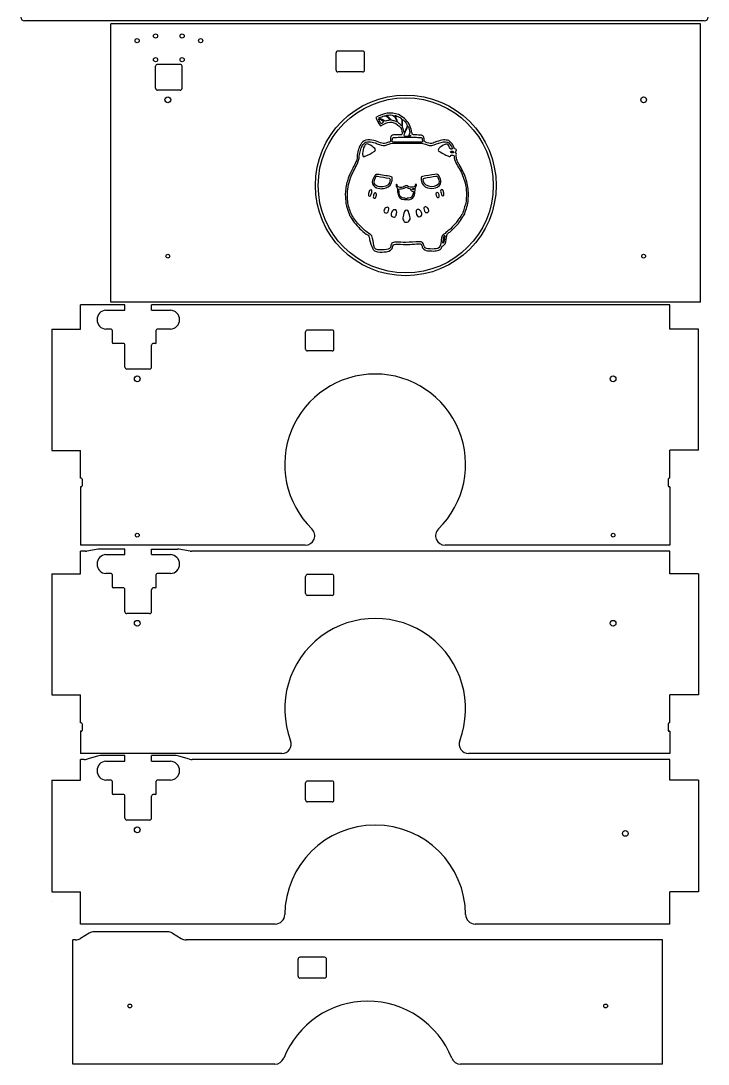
# Model space of a CAD drawing. Header units: millimetres. Extents: x 17 to 383, y -19 to 1216.
# Drawn here: x 18 to 380, y -19 to 531 of the extents above; entities that cross this region are included whole.
import ezdxf

# ---------------------------------------------------------------- set-up
doc = ezdxf.new("R2010")
doc.units = ezdxf.units.MM
doc.layers.get('0').update_dxf_attribs({"lineweight": 25, "true_color": 0xffffff})
for name, color, linetype, lineweight, true_color in [('feet side 3mm', 7, 'Continuous', 25, 0x000000), ('l10 bot3 2mm', 7, 'Continuous', 25, 0x000000), ('l11 bot4 2mm', 7, 'Continuous', 25, 0x000000), ('l12 bot5 2mm', 7, 'Continuous', 25, 0x000000), ('l7 bot half1 2mm', 7, 'Continuous', 25, 0x000000), ('l8 bot1 2mm (botan engrave)', 7, 'Continuous', 25, 0x000000), ('l9 bot2 2mm', 7, 'Continuous', 25, 0x000000)]:
    doc.layers.add(name, color=color, linetype=linetype, lineweight=lineweight, true_color=true_color)

msp = doc.modelspace()

# ---------------------------------------------------------------- linework, layer by layer
for p, q in [((58.78, 252.77), (52.78, 251.84)), ((107.29, 251.84), (101.29, 252.77)), ((58.46, 143.67), (52.87, 141.99)), ((106.97, 141.99), (101.38, 143.67)), ((54.04, 50.23), (49.42, 47.45)), ((97.93, 50.23), (102.55, 47.45))]:
    msp.add_line(p, q)
for centre, radius, start, end in [((198.23, 514.55), 1, 360, 90), ((198.23, 514.55), 1, 360, 90), ((185.23, 505.55), 1, 180, 270), ((185.23, 505.55), 1, 180, 270), ((182.12, 367.39), 1, 360, 90), ((169.12, 358.39), 1, 180, 270), ((49.88, 289.68), 0.5, 360, 90), ((49.88, 286.18), 0.5, 270, 360), ((359.8, 289.68), 0.5, 90, 180), ((359.8, 286.18), 0.5, 180, 270), ((52.01, 256.78), 5, 270, 278.8647), ((59.55, 247.83), 5, 90, 98.8647), ((100.52, 247.83), 5, 81.1353, 90), ((108.06, 256.78), 5, 261.1353, 270), ((182.12, 238.44), 1, 360, 90), ((169.12, 229.44), 1, 180, 270), ((49.88, 160.74), 0.5, 360, 90), ((359.8, 160.74), 0.5, 90, 180), ((49.88, 157.24), 0.5, 270, 360), ((359.8, 157.24), 0.5, 180, 270), ((59.9, 138.89), 5, 90, 106.7699), ((99.94, 138.89), 5, 73.2301, 90), ((51.43, 146.78), 5, 270, 286.7699), ((108.41, 146.78), 5, 253.2301, 270), ((182.12, 129.5), 1, 360, 90), ((169.12, 120.5), 1, 180, 270), ((56.62, 45.95), 5, 90, 121.0769), ((95.35, 45.95), 5, 58.9231, 90), ((46.84, 51.73), 5, 270, 301.0769), ((105.13, 51.73), 5, 238.9231, 270), ((178.19, 36.56), 1, 360, 90), ((165.19, 27.56), 1, 180, 270)]:
    msp.add_arc(centre, radius, start, end)
at = {"layer": 'feet side 3mm'}
for p, q in [((198.23, 515.55), (185.23, 515.55)), ((198.23, 515.55), (185.23, 515.55)), ((199.23, 505.55), (199.23, 514.55)), ((199.23, 505.55), (199.23, 514.55)), ((198.23, 504.55), (185.23, 504.55)), ((198.23, 504.55), (185.23, 504.55)), ((182.12, 368.39), (169.12, 368.39)), ((183.12, 358.39), (183.12, 367.39)), ((182.12, 357.39), (169.12, 357.39)), ((182.12, 239.44), (169.12, 239.44)), ((183.12, 229.44), (183.12, 238.44)), ((182.12, 228.44), (169.12, 228.44)), ((182.12, 130.5), (169.12, 130.5)), ((183.12, 120.5), (183.12, 129.5)), ((182.12, 119.5), (169.12, 119.5)), ((178.19, 37.56), (165.19, 37.56)), ((179.19, 27.56), (179.19, 36.56)), ((178.19, 26.56), (165.19, 26.56))]:
    msp.add_line(p, q, dxfattribs=at)
for centre, start, end in [((185.23, 514.55), 90, 180), ((185.23, 514.55), 90, 180), ((198.23, 505.55), 270, 360), ((198.23, 505.55), 270, 360), ((169.12, 367.39), 90, 180), ((182.12, 358.39), 270, 360), ((169.12, 238.44), 90, 180), ((182.12, 229.44), 270, 360), ((169.12, 129.5), 90, 180), ((182.12, 120.5), 270, 360), ((165.19, 36.56), 90, 180), ((178.19, 27.56), 270, 360)]:
    msp.add_arc(centre, 1, start, end, dxfattribs=at)
at = {"layer": 'l10 bot3 2mm'}
for p, q in [((49.38, 239.84), (49.38, 251.78)), ((52.01, 251.78), (49.38, 251.78)), ((72.91, 252.83), (59.55, 252.83)), ((62.89, 249.92), (72.91, 249.92)), ((86.91, 252.83), (100.52, 252.83)), ((86.91, 249.92), (96.89, 249.92)), ((360.3, 251.78), (108.06, 251.78)), ((360.3, 239.84), (360.3, 251.78)), ((34.38, 239.84), (49.38, 239.84)), ((34.38, 239.84), (34.38, 176.04)), ((65.61, 239.92), (62.89, 239.92)), ((66.11, 239.42), (66.11, 232.92)), ((89.41, 232.92), (89.41, 239.42)), ((96.89, 239.92), (89.91, 239.92)), ((375.3, 239.84), (360.3, 239.84)), ((375.3, 239.84), (375.3, 176.04)), ((34.38, 176.04), (49.38, 176.04)), ((34.38, 175.94), (34.38, 175.94)), ((49.38, 161.24), (49.38, 176.04)), ((360.3, 161.24), (360.3, 176.04)), ((375.3, 176.04), (360.3, 176.04)), ((49.88, 161.24), (49.38, 161.24)), ((50.38, 160.74), (50.38, 157.24)), ((359.3, 160.74), (359.3, 157.24)), ((360.3, 161.24), (359.8, 161.24)), ((49.88, 156.74), (49.38, 156.74)), ((49.38, 156.74), (49.38, 144.99)), ((360.3, 156.74), (359.8, 156.74)), ((360.3, 156.74), (360.3, 144.99)), ((155.56, 144.99), (49.38, 144.99)), ((72.91, 143.89), (59.9, 143.89)), ((99.94, 143.89), (86.91, 143.89)), ((360.3, 144.99), (254.12, 144.99)), ((95.35, 50.95), (56.62, 50.95)), ((46.84, 46.73), (45.45, 46.73))]:
    msp.add_line(p, q, dxfattribs=at)
msp.add_circle((330.3, 213.72), 1.51, dxfattribs=at)
for centre, radius, start, end in [((90.03, 507.53), 1, 90, 180), ((102.03, 507.53), 1, 360, 90), ((90.03, 495.93), 1, 180, 270), ((102.03, 495.93), 1, 270, 360), ((71.91, 360.37), 1, 360, 90), ((87.91, 360.37), 1, 90, 180), ((73.91, 348.77), 1, 180, 270), ((85.91, 348.77), 1, 270, 360), ((63.17, 244.92), 5.01, 93.1983, 266.8017), ((96.67, 244.92), 5, 272.5636, 87.4364), ((65.61, 239.42), 0.5, 360, 90), ((89.91, 239.42), 0.5, 90, 180), ((66.61, 232.92), 0.5, 180, 270), ((71.91, 231.42), 1, 360, 90), ((87.91, 231.42), 1, 90, 180), ((88.91, 232.92), 0.5, 270, 360), ((73.91, 219.82), 1, 180, 270), ((85.91, 219.82), 1, 270, 360), ((155.56, 149.99), 5, 270, 20.6731), ((254.12, 149.99), 5, 159.3269, 270), ((71.91, 122.48), 1, 360, 90), ((87.91, 122.48), 1, 90, 180), ((73.91, 110.88), 1, 180, 270), ((85.91, 110.88), 1, 270, 360)]:
    msp.add_arc(centre, radius, start, end, dxfattribs=at)
at = {"layer": 'l10 bot3 2mm', "color": 7, "true_color": 0xffffff}
msp.add_arc((204.84, 168.59), 47.67, 339.3269, 200.6731, dxfattribs=at)
at = {"layer": 'l11 bot4 2mm'}
for p, q in [((49.38, 130.9), (49.38, 141.78)), ((51.43, 141.78), (49.38, 141.78)), ((62.89, 140.98), (72.91, 140.98)), ((86.91, 140.98), (96.89, 140.98)), ((360.3, 141.78), (108.41, 141.78)), ((360.3, 130.9), (360.3, 141.78)), ((34.38, 130.9), (49.38, 130.9)), ((34.38, 130.9), (34.38, 72.09)), ((65.61, 130.98), (62.89, 130.98)), ((66.11, 130.48), (66.11, 123.98)), ((89.41, 123.98), (89.41, 130.48)), ((96.89, 130.98), (89.91, 130.98)), ((375.3, 130.9), (360.3, 130.9)), ((375.3, 130.9), (375.3, 72.09)), ((34.38, 72.09), (49.38, 72.09)), ((49.38, 55.08), (49.38, 72.09)), ((360.3, 55.08), (360.3, 72.09)), ((375.3, 72.09), (360.3, 72.09)), ((34.38, 66.99), (34.38, 66.99)), ((152.17, 55.08), (49.38, 55.08)), ((360.3, 55.08), (257.51, 55.08))]:
    msp.add_line(p, q, dxfattribs=at)
msp.add_circle((326.37, 11.84), 1, dxfattribs=at)
for centre, radius, start, end in [((63.17, 135.98), 5.01, 93.1983, 266.8017), ((96.67, 135.98), 5, 272.5636, 87.4364), ((65.61, 130.48), 0.5, 360, 90), ((89.91, 130.48), 0.5, 90, 180), ((66.61, 123.98), 0.5, 180, 270), ((88.91, 123.98), 0.5, 270, 360), ((152.17, 60.08), 5, 270, 359.5269), ((257.51, 60.08), 5, 180.4731, 270)]:
    msp.add_arc(centre, radius, start, end, dxfattribs=at)
at = {"layer": 'l11 bot4 2mm', "color": 7, "true_color": 0xffffff}
msp.add_arc((204.84, 59.64), 47.67, 0.4731, 179.5269, dxfattribs=at)
at = {"layer": 'l12 bot5 2mm'}
for p, q in [((45.45, -18.83), (45.45, 46.73)), ((356.37, 46.73), (105.13, 46.73)), ((356.37, -18.83), (356.37, 46.73)), ((151.97, -18.83), (45.45, -18.83)), ((356.37, -18.83), (249.85, -18.83))]:
    msp.add_line(p, q, dxfattribs=at)
at = {"layer": 'l12 bot5 2mm', "color": 7, "true_color": 0xffffff}
msp.add_arc((200.91, -33.29), 47.67, 21.6878, 158.3122, dxfattribs=at)
at = {"layer": 'l12 bot5 2mm'}
for centre, start, end in [((151.97, -13.83), 270, 338.3122), ((249.85, -13.83), 201.6878, 270)]:
    msp.add_arc(centre, 5, start, end, dxfattribs=at)
at = {"layer": 'l7 bot half1 2mm'}
msp.add_line((378.41, 531.48), (20, 531.48), dxfattribs=at)
for centre, start, end in [((20, 533.48), 180, 270), ((378.41, 533.48), 270, 360)]:
    msp.add_arc(centre, 2, start, end, dxfattribs=at)
at = {"layer": 'l8 bot1 2mm (botan engrave)'}
for p, q in [((65.5, 383.05), (65.5, 530)), ((376.41, 530), (65.5, 530)), ((376.41, 383.05), (376.41, 530)), ((184.23, 505.55), (184.23, 514.55)), ((184.23, 505.55), (184.23, 514.55)), ((89.03, 495.93), (89.03, 507.53)), ((102.03, 508.53), (90.03, 508.53)), ((103.03, 495.93), (103.03, 507.53)), ((102.03, 494.93), (90.03, 494.93)), ((376.41, 383.05), (65.5, 383.05)), ((168.12, 358.39), (168.12, 367.39)), ((71.91, 361.37), (66.61, 361.37)), ((72.91, 348.77), (72.91, 360.37)), ((86.91, 348.77), (86.91, 360.37)), ((85.91, 347.77), (73.91, 347.77)), ((168.12, 229.44), (168.12, 238.44)), ((71.91, 232.42), (66.61, 232.42)), ((72.91, 219.82), (72.91, 231.42)), ((86.91, 219.82), (86.91, 231.42)), ((85.91, 218.82), (73.91, 218.82)), ((168.12, 120.5), (168.12, 129.5)), ((71.91, 123.48), (66.61, 123.48)), ((72.91, 110.88), (72.91, 122.48)), ((86.91, 110.88), (86.91, 122.48)), ((85.91, 109.88), (73.91, 109.88)), ((164.19, 27.56), (164.19, 36.56))]:
    msp.add_line(p, q, dxfattribs=at)
for centre, radius in [((89.03, 523.53), 1.1), ((103.03, 523.53), 1.1), ((79.29, 521.03), 1.1), ((112.79, 521.03), 1.1), ((89.03, 511.03), 1.1), ((103.03, 511.03), 1.1), ((95.5, 489.83), 1.51), ((346.41, 489.83), 1.51), ((95.5, 407.38), 1), ((346.41, 407.38), 1), ((79.38, 342.66), 1.51), ((79.38, 104.77), 1.51), ((336.75, 102.89), 1.51)]:
    msp.add_circle(centre, radius, dxfattribs=at)
at = {"layer": 'l8 bot1 2mm (botan engrave)', "color": 5, "true_color": 0x0000ff}
for radius in [47.67, 46.16]:
    msp.add_circle((220.96, 444.7), radius, dxfattribs=at)
for points, knots in [([(234.69, 410.11), (234.15, 410.11), (233.62, 410.11), (233.09, 410.11), (232.1, 410.1), (231.21, 410.44), (230.44, 411.03), (229.95, 411.41), (229.73, 411.99), (229.56, 412.58), (229.16, 413.97), (229.47, 413.87), (227.89, 413.84), (226.3, 413.8), (224.71, 413.7), (223.12, 413.6), (220.9, 413.46), (218.69, 413.69), (216.47, 413.64), (215.99, 413.63), (215.52, 413.62), (215.04, 413.6), (214.6, 413.59), (214.3, 413.41), (214.24, 412.95), (214.22, 412.84), (214.18, 412.73), (214.16, 412.63), (213.82, 410.66), (212.51, 409.92), (210.74, 409.7), (209.22, 409.52), (207.67, 409.49), (206.13, 409.64), (205.35, 409.72), (204.68, 410.03), (204.07, 410.47), (203.52, 410.87), (203.48, 411.59), (203.19, 412.15), (203.14, 412.25), (203.16, 412.38), (203.1, 412.46), (202.12, 414), (201.95, 415.76), (201.65, 417.49), (201.58, 417.88), (201.4, 418.17), (201.06, 418.36), (198.5, 419.87), (196.53, 422.07), (194.56, 424.22), (193.49, 425.38), (192.73, 426.82), (191.8, 428.12), (191.47, 428.59), (191.25, 429.1), (191.08, 429.64), (190.64, 431), (190.18, 432.36), (189.72, 433.71), (189.41, 434.61), (189.44, 435.55), (189.33, 436.48), (189.22, 437.5), (189.17, 438.52), (189.06, 439.54), (188.95, 440.66), (189.26, 441.72), (189.35, 442.82), (189.53, 445.1), (190.19, 447.26), (190.96, 449.4), (191.51, 450.97), (192.35, 452.38), (193.08, 453.85), (193.61, 454.91), (194.15, 455.98), (194.68, 457.04), (195.13, 457.93), (195.28, 458.89), (195.34, 459.86), (195.48, 462.15), (196.06, 464.33), (197.22, 466.29), (197.8, 467.29), (198.59, 468.33), (199.89, 468.58), (201.28, 468.84), (202.68, 468.77), (204.07, 468.39), (205.29, 468.05), (206.47, 467.63), (207.64, 467.13), (208.52, 466.75), (209.46, 466.62), (210.42, 466.96), (211.08, 467.18), (211.73, 467.45), (212.42, 467.55), (212.75, 467.59), (212.81, 467.82), (212.84, 468.09), (212.89, 468.68), (212.93, 469.26), (213, 469.85), (213.1, 470.69), (213.73, 471.25), (214.58, 471.28), (215.79, 471.31), (217, 471.35), (218.21, 471.39), (219, 471.42), (219.16, 471.57), (219.11, 472.39), (219.04, 473.77), (218.47, 474.94), (217.55, 475.94), (215.38, 478.27), (212.1, 478.68), (209.32, 477), (208.91, 476.75), (208.51, 476.49), (208.12, 476.21), (207.83, 476.01), (207.61, 475.98), (207.4, 476.33), (206.65, 477.59), (205.92, 478.86), (205.28, 480.18), (205.16, 480.43), (205.15, 480.64), (205.45, 480.76), (207.33, 481.53), (209.12, 482.55), (211.19, 482.75), (213.19, 482.94), (215.14, 482.8), (217.05, 482.02), (219.53, 480.99), (221.38, 479.29), (222.69, 477.02), (223.33, 475.91), (223.79, 474.7), (223.99, 473.41), (224.08, 472.86), (224.29, 472.32), (224.43, 471.77), (224.51, 471.46), (224.73, 471.41), (225, 471.38), (226.19, 471.23), (227.39, 471.32), (228.57, 471.25), (229.04, 471.22), (229.51, 471.23), (229.92, 470.9), (230.46, 470.48), (230.59, 469.91), (230.63, 469.3), (230.74, 467.65), (230.75, 467.7), (232.29, 467.15), (233.36, 466.78), (234.4, 466.52), (235.47, 467.05), (236.08, 467.35), (236.71, 467.59), (237.35, 467.82), (238.48, 468.22), (239.64, 468.5), (240.82, 468.65), (241.77, 468.78), (242.72, 468.52), (243.63, 468.32), (244.07, 468.23), (244.4, 467.63), (244.8, 467.28), (245.64, 466.55), (246.1, 465.59), (246.48, 464.57), (246.62, 464.17), (246.76, 463.81), (247.3, 463.74), (247.74, 463.68), (247.84, 463.18), (247.52, 462.85), (247.13, 462.45), (247.09, 462.03), (247.46, 461.63), (247.71, 461.36), (247.74, 461.13), (247.62, 460.79), (247.35, 460.05), (247.65, 459.35), (247.79, 458.63), (248, 457.53), (248.57, 456.61), (249.13, 455.65), (250.48, 453.37), (251.7, 451.03), (252.6, 448.5), (253.48, 446.03), (253.76, 443.48), (254.06, 440.92), (254.2, 439.69), (253.87, 438.41), (253.86, 437.15), (253.83, 434.54), (252.74, 432.2), (252.05, 429.76), (251.94, 429.39), (251.68, 429.05), (251.46, 428.71), (250.75, 427.6), (250.03, 426.49), (249.32, 425.39), (248.97, 424.85), (248.52, 424.38), (248.06, 423.94), (246.87, 422.77), (245.87, 421.41), (244.54, 420.4), (244.26, 420.19), (243.99, 419.95), (243.68, 419.81), (242.98, 419.48), (242.77, 418.93), (242.65, 418.2), (242.42, 416.76), (242.35, 415.29), (241.68, 413.94), (241.43, 413.43), (241.12, 413.03), (240.6, 412.83), (240.26, 412.69), (240.06, 412.47), (239.97, 412.13), (239.67, 410.99), (238.71, 410.61), (237.74, 410.33), (236.75, 410.04), (235.71, 410.07), (234.69, 410.11)], [0, 0, 0, 0, 1, 1, 1, 2, 2, 2, 3, 3, 3, 4, 4, 4, 5, 5, 5, 6, 6, 6, 7, 7, 7, 8, 8, 8, 9, 9, 9, 10, 10, 10, 11, 11, 11, 12, 12, 12, 13, 13, 13, 14, 14, 14, 15, 15, 15, 16, 16, 16, 17, 17, 17, 18, 18, 18, 19, 19, 19, 20, 20, 20, 21, 21, 21, 22, 22, 22, 23, 23, 23, 24, 24, 24, 25, 25, 25, 26, 26, 26, 27, 27, 27, 28, 28, 28, 29, 29, 29, 30, 30, 30, 31, 31, 31, 32, 32, 32, 33, 33, 33, 34, 34, 34, 35, 35, 35, 36, 36, 36, 37, 37, 37, 38, 38, 38, 39, 39, 39, 40, 40, 40, 41, 41, 41, 42, 42, 42, 43, 43, 43, 44, 44, 44, 45, 45, 45, 46, 46, 46, 47, 47, 47, 48, 48, 48, 49, 49, 49, 50, 50, 50, 51, 51, 51, 52, 52, 52, 53, 53, 53, 54, 54, 54, 55, 55, 55, 56, 56, 56, 57, 57, 57, 58, 58, 58, 59, 59, 59, 60, 60, 60, 61, 61, 61, 62, 62, 62, 63, 63, 63, 64, 64, 64, 65, 65, 65, 66, 66, 66, 67, 67, 67, 68, 68, 68, 69, 69, 69, 70, 70, 70, 71, 71, 71, 72, 72, 72, 73, 73, 73, 74, 74, 74, 75, 75, 75, 76, 76, 76, 77, 77, 77, 78, 78, 78, 79, 79, 79, 80, 80, 80, 81, 81, 81, 81]), ([(206.89, 479.86), (206.48, 479.82), (206.62, 479.57), (206.72, 479.4), (207.06, 478.75), (207.43, 478.12), (207.79, 477.48), (207.93, 477.23), (208.1, 477.2), (208.32, 477.39), (208.64, 477.66), (208.97, 477.92), (209.31, 478.17), (209.57, 478.36), (209.49, 478.47), (209.25, 478.6), (208.69, 478.91), (208.14, 479.23), (207.58, 479.54), (207.35, 479.66), (207.12, 479.76), (206.89, 479.86)], [0, 0, 0, 0, 1, 1, 1, 2, 2, 2, 3, 3, 3, 4, 4, 4, 5, 5, 5, 6, 6, 6, 7, 7, 7, 7]), ([(210.28, 478.62), (211.01, 478.78), (211.84, 478.98), (212.7, 479.04), (212.91, 479.06), (212.96, 479.21), (212.79, 479.33), (212.02, 479.94), (211.42, 480.76), (210.53, 481.22), (210.21, 481.39), (209.88, 481.48), (209.53, 481.36), (208.68, 481.06), (207.84, 480.75), (207, 480.45), (206.92, 480.42), (206.81, 480.4), (206.8, 480.29), (206.79, 480.15), (206.92, 480.11), (207.02, 480.09), (207.89, 479.88), (208.6, 479.35), (209.34, 478.89), (209.6, 478.73), (209.86, 478.63), (210.28, 478.62)], [0, 0, 0, 0, 1, 1, 1, 2, 2, 2, 3, 3, 3, 4, 4, 4, 5, 5, 5, 6, 6, 6, 7, 7, 7, 8, 8, 8, 9, 9, 9, 9]), ([(212.51, 481.85), (212.51, 481.86), (212.51, 481.87), (212.51, 481.87), (212.04, 481.83), (211.56, 481.79), (211.09, 481.74), (210.96, 481.73), (210.81, 481.71), (210.77, 481.57), (210.72, 481.41), (210.89, 481.36), (211, 481.31), (211.51, 481.07), (211.88, 480.67), (212.25, 480.27), (212.75, 479.73), (213.22, 479.15), (213.96, 478.94), (214.61, 478.75), (215.27, 478.63), (215.89, 478.34), (215.98, 478.3), (216.11, 478.25), (216.19, 478.34), (216.31, 478.46), (216.2, 478.58), (216.16, 478.69), (215.98, 479.15), (215.79, 479.61), (215.6, 480.06), (215.09, 481.31), (214.29, 481.85), (212.95, 481.85), (212.8, 481.85), (212.66, 481.85), (212.51, 481.85)], [0, 0, 0, 0, 1, 1, 1, 2, 2, 2, 3, 3, 3, 4, 4, 4, 5, 5, 5, 6, 6, 6, 7, 7, 7, 8, 8, 8, 9, 9, 9, 10, 10, 10, 11, 11, 11, 12, 12, 12, 12]), ([(218.92, 477.95), (218.92, 477.95), (218.92, 477.95), (218.91, 477.95), (218.91, 478.15), (218.89, 478.36), (218.92, 478.56), (219.02, 479.39), (218.7, 480), (218, 480.45), (217.27, 480.92), (216.45, 481.18), (215.65, 481.48), (215.57, 481.51), (215.47, 481.52), (215.38, 481.51), (215.19, 481.5), (215.15, 481.38), (215.27, 481.26), (215.93, 480.58), (216.07, 479.67), (216.4, 478.85), (216.57, 478.43), (216.7, 477.97), (217.08, 477.68), (217.59, 477.31), (218.04, 476.89), (218.45, 476.42), (218.52, 476.34), (218.59, 476.23), (218.71, 476.27), (218.87, 476.31), (218.85, 476.47), (218.86, 476.59), (218.89, 477.04), (218.9, 477.5), (218.92, 477.95)], [0, 0, 0, 0, 1, 1, 1, 2, 2, 2, 3, 3, 3, 4, 4, 4, 5, 5, 5, 6, 6, 6, 7, 7, 7, 8, 8, 8, 9, 9, 9, 10, 10, 10, 11, 11, 11, 12, 12, 12, 12]), ([(220.12, 472.6), (220.18, 472.59), (220.23, 472.59), (220.29, 472.58), (220.64, 473.37), (220.96, 474.18), (221.34, 474.96), (221.98, 476.28), (221.5, 477.34), (220.62, 478.31), (220.33, 478.62), (220.02, 478.9), (219.72, 479.19), (219.6, 479.3), (219.5, 479.49), (219.31, 479.38), (219.15, 479.29), (219.23, 479.12), (219.25, 478.98), (219.32, 478.15), (219.29, 477.33), (219.2, 476.51), (219.17, 476.15), (219.14, 475.79), (219.26, 475.43), (219.57, 474.49), (220.06, 473.61), (220.12, 472.6)], [0, 0, 0, 0, 1, 1, 1, 2, 2, 2, 3, 3, 3, 4, 4, 4, 5, 5, 5, 6, 6, 6, 7, 7, 7, 8, 8, 8, 9, 9, 9, 9]), ([(221.29, 470.49), (221.54, 470.56), (222.02, 470.3), (222.24, 470.64), (222.62, 471.22), (223.08, 471.8), (223.04, 472.57), (222.98, 473.69), (222.69, 474.74), (222.21, 475.74), (222.16, 475.85), (222.12, 476.02), (221.97, 476), (221.78, 475.97), (221.81, 475.77), (221.8, 475.64), (221.74, 475.14), (221.59, 474.67), (221.37, 474.23), (220.87, 473.23), (220.22, 472.31), (220.19, 471.1), (220.18, 470.59), (220.26, 470.47), (220.7, 470.49), (220.86, 470.5), (221.03, 470.49), (221.29, 470.49)], [0, 0, 0, 0, 1, 1, 1, 2, 2, 2, 3, 3, 3, 4, 4, 4, 5, 5, 5, 6, 6, 6, 7, 7, 7, 8, 8, 8, 9, 9, 9, 9]), ([(223.58, 467.51), (223.58, 467.49), (223.58, 467.46), (223.58, 467.44), (225.47, 467.44), (227.35, 467.46), (229.24, 467.43), (229.73, 467.42), (229.86, 467.59), (229.78, 468.04), (229.7, 468.51), (229.64, 468.98), (229.59, 469.45), (229.56, 469.82), (229.35, 469.95), (229.01, 469.97), (228.24, 469.99), (227.48, 470.06), (226.71, 470.06), (223.71, 470.08), (220.71, 470.19), (217.71, 470.07), (216.63, 470.03), (215.55, 470.07), (214.47, 469.96), (214.11, 469.92), (213.96, 469.78), (213.95, 469.42), (213.93, 469.03), (213.88, 468.65), (213.82, 468.27), (213.72, 467.53), (213.71, 467.52), (214.48, 467.51), (217.51, 467.51), (220.55, 467.51), (223.58, 467.51)], [0, 0, 0, 0, 1, 1, 1, 2, 2, 2, 3, 3, 3, 4, 4, 4, 5, 5, 5, 6, 6, 6, 7, 7, 7, 8, 8, 8, 9, 9, 9, 10, 10, 10, 11, 11, 11, 12, 12, 12, 12]), ([(223.06, 470.48), (223.27, 470.48), (223.5, 470.48), (223.47, 470.78), (223.45, 471), (223.41, 471.26), (223.11, 471.24), (222.81, 471.22), (222.68, 470.95), (222.66, 470.7), (222.64, 470.42), (222.91, 470.51), (223.06, 470.48)], [0, 0, 0, 0, 1, 1, 1, 2, 2, 2, 3, 3, 3, 4, 4, 4, 4]), ([(201.47, 467.68), (201.01, 467.64), (200.52, 467.59), (200.03, 467.54), (199.86, 467.53), (199.7, 467.48), (199.57, 467.37), (199.05, 466.88), (198.48, 466.4), (198.15, 465.77), (197.25, 464.08), (196.63, 462.27), (196.47, 460.35), (196.33, 458.69), (195.94, 457.15), (195.19, 455.63), (194.06, 453.31), (192.69, 451.12), (191.83, 448.67), (190.73, 445.52), (190.08, 442.32), (190.21, 438.99), (190.3, 436.65), (190.4, 434.31), (191.36, 432.1), (191.79, 431.11), (191.91, 429.97), (192.5, 429.08), (193.81, 427.1), (195, 425.01), (196.84, 423.44), (197.8, 422.62), (198.52, 421.54), (199.53, 420.77), (200.33, 420.16), (201.15, 419.57), (202, 419.03), (202.87, 418.48), (203.31, 417.69), (203.5, 416.72), (203.83, 415.08), (203.88, 413.38), (204.53, 411.8), (204.66, 411.47), (204.8, 411.22), (205.1, 411.06), (205.47, 410.86), (205.86, 410.78), (206.26, 410.74), (207.76, 410.57), (209.26, 410.67), (210.76, 410.81), (212.05, 410.94), (212.92, 411.53), (213.11, 412.9), (213.14, 413.07), (213.19, 413.22), (213.23, 413.39), (213.38, 414.05), (213.73, 414.5), (214.46, 414.61), (214.86, 414.67), (215.25, 414.74), (215.66, 414.73), (217.43, 414.69), (219.21, 414.64), (220.99, 414.63), (223.37, 414.61), (225.74, 414.9), (228.12, 414.94), (229.85, 414.98), (230.11, 414.76), (230.55, 413.08), (230.87, 411.8), (231.35, 411.37), (232.67, 411.24), (234.12, 411.1), (235.56, 411.1), (237, 411.28), (238.48, 411.47), (239.01, 411.97), (239.26, 413.42), (239.46, 414.59), (239.7, 415.76), (239.8, 416.95), (239.89, 417.92), (240.37, 418.53), (241.17, 418.97), (241.35, 419.07), (241.54, 419.16), (241.67, 419.31), (242.26, 420), (242.92, 420.63), (243.71, 421.09), (244.44, 421.51), (244.92, 422.18), (245.49, 422.76), (246.41, 423.72), (247.46, 424.57), (248.13, 425.75), (248.55, 426.49), (249.08, 427.14), (249.54, 427.84), (250.11, 428.69), (250.79, 429.47), (251.11, 430.47), (251.42, 431.46), (251.71, 432.47), (251.99, 433.47), (252.15, 434.03), (252.49, 434.53), (252.57, 435.12), (252.82, 437.03), (252.97, 438.93), (252.93, 440.86), (252.9, 442.63), (252.69, 444.38), (252.25, 446.06), (251.55, 448.72), (250.54, 451.27), (249.1, 453.65), (247.89, 455.65), (246.56, 457.62), (246.44, 460.07), (246.42, 460.52), (246.17, 460.67), (245.77, 460.68), (245.53, 460.69), (245.3, 460.71), (245.06, 460.71), (244.89, 460.71), (244.72, 460.67), (244.67, 460.48), (244.5, 459.83), (244.04, 459.91), (243.57, 460.04), (242.88, 460.24), (242.27, 460.62), (241.62, 460.92), (240.58, 461.4), (239.63, 462.01), (238.67, 462.62), (237.93, 463.09), (237.91, 463.59), (238.49, 464.22), (239.35, 465.17), (240.47, 465.71), (241.58, 466.27), (241.72, 466.34), (241.89, 466.38), (242.05, 466.42), (242.55, 466.53), (242.97, 466.44), (243.33, 466.02), (243.82, 465.47), (244.04, 464.79), (244.3, 464.13), (244.5, 463.62), (244.95, 463.78), (245.29, 463.84), (245.72, 463.92), (245.46, 464.24), (245.4, 464.45), (245.06, 465.61), (244.24, 466.43), (243.42, 467.24), (243.33, 467.33), (243.2, 467.4), (243.09, 467.42), (242.37, 467.56), (241.64, 467.68), (240.91, 467.59), (239.15, 467.37), (237.5, 466.77), (235.87, 466.08), (235.07, 465.73), (234.21, 465.57), (233.35, 465.74), (232.66, 465.88), (231.98, 466.13), (231.32, 466.41), (230.46, 466.76), (229.59, 466.98), (228.66, 466.98), (223.91, 467), (219.16, 467.06), (214.42, 466.98), (213.95, 466.97), (213.51, 466.9), (213.07, 466.74), (212.38, 466.5), (211.68, 466.28), (210.99, 466.02), (209.65, 465.52), (208.35, 465.71), (207.05, 466.23), (206.31, 466.53), (205.56, 466.86), (204.79, 467.08), (203.72, 467.39), (202.64, 467.69), (201.47, 467.68)], [0, 0, 0, 0, 1, 1, 1, 2, 2, 2, 3, 3, 3, 4, 4, 4, 5, 5, 5, 6, 6, 6, 7, 7, 7, 8, 8, 8, 9, 9, 9, 10, 10, 10, 11, 11, 11, 12, 12, 12, 13, 13, 13, 14, 14, 14, 15, 15, 15, 16, 16, 16, 17, 17, 17, 18, 18, 18, 19, 19, 19, 20, 20, 20, 21, 21, 21, 22, 22, 22, 23, 23, 23, 24, 24, 24, 25, 25, 25, 26, 26, 26, 27, 27, 27, 28, 28, 28, 29, 29, 29, 30, 30, 30, 31, 31, 31, 32, 32, 32, 33, 33, 33, 34, 34, 34, 35, 35, 35, 36, 36, 36, 37, 37, 37, 38, 38, 38, 39, 39, 39, 40, 40, 40, 41, 41, 41, 42, 42, 42, 43, 43, 43, 44, 44, 44, 45, 45, 45, 46, 46, 46, 47, 47, 47, 48, 48, 48, 49, 49, 49, 50, 50, 50, 51, 51, 51, 52, 52, 52, 53, 53, 53, 54, 54, 54, 55, 55, 55, 56, 56, 56, 57, 57, 57, 58, 58, 58, 59, 59, 59, 60, 60, 60, 61, 61, 61, 62, 62, 62, 63, 63, 63, 64, 64, 64, 65, 65, 65, 66, 66, 66, 67, 67, 67, 67]), ([(198.24, 461.52), (198.27, 462.88), (198.44, 464.21), (199.12, 465.44), (199.76, 466.58), (200.35, 466.83), (201.55, 466.29), (202.74, 465.76), (203.79, 464.98), (204.74, 464.09), (205.07, 463.79), (204.97, 463.46), (204.8, 463.14), (204.69, 462.9), (204.5, 462.73), (204.28, 462.59), (202.79, 461.65), (201.26, 460.79), (199.63, 460.11), (199.51, 460.06), (199.39, 460.02), (199.27, 459.99), (198.56, 459.82), (198.31, 459.99), (198.25, 460.7), (198.23, 460.97), (198.24, 461.24), (198.24, 461.52)], [0, 0, 0, 0, 1, 1, 1, 2, 2, 2, 3, 3, 3, 4, 4, 4, 5, 5, 5, 6, 6, 6, 7, 7, 7, 8, 8, 8, 9, 9, 9, 9]), ([(245.53, 461.82), (245.74, 461.87), (246.03, 461.72), (246.12, 461.98), (246.19, 462.2), (246.12, 462.48), (245.91, 462.62), (245.69, 462.77), (245.41, 462.69), (245.16, 462.69), (244.93, 462.68), (244.66, 462.71), (244.64, 462.36), (244.63, 462.03), (244.82, 461.9), (245.1, 461.86), (245.25, 461.85), (245.39, 461.83), (245.53, 461.82)], [0, 0, 0, 0, 1, 1, 1, 2, 2, 2, 3, 3, 3, 4, 4, 4, 5, 5, 5, 6, 6, 6, 6]), ([(208.32, 442.97), (206.92, 443.01), (205.7, 443.16), (204.64, 443.95), (203.51, 444.79), (203.08, 446.1), (203.47, 447.46), (203.76, 448.48), (204.3, 449.36), (204.93, 450.2), (205.14, 450.48), (205.4, 450.59), (205.74, 450.53), (208.26, 450.16), (210.78, 449.83), (213.27, 449.3), (213.67, 449.21), (213.93, 449), (213.88, 448.59), (213.78, 447.74), (213.71, 446.88), (213.39, 446.07), (212.65, 444.16), (211.14, 443.32), (209.22, 443.03), (208.88, 442.98), (208.53, 442.98), (208.32, 442.97)], [0, 0, 0, 0, 1, 1, 1, 2, 2, 2, 3, 3, 3, 4, 4, 4, 5, 5, 5, 6, 6, 6, 7, 7, 7, 8, 8, 8, 9, 9, 9, 9]), ([(208.28, 443.9), (208.48, 443.91), (208.72, 443.92), (208.95, 443.95), (211.2, 444.24), (212.52, 445.17), (212.73, 447.78), (212.76, 448.19), (212.62, 448.38), (212.22, 448.46), (210.17, 448.86), (208.12, 449.21), (206.06, 449.54), (205.7, 449.6), (205.47, 449.52), (205.27, 449.21), (204.92, 448.67), (204.63, 448.1), (204.43, 447.49), (203.97, 446.08), (204.55, 444.85), (205.93, 444.28), (206.67, 443.98), (207.46, 443.95), (208.28, 443.9)], [0, 0, 0, 0, 1, 1, 1, 2, 2, 2, 3, 3, 3, 4, 4, 4, 5, 5, 5, 6, 6, 6, 7, 7, 7, 8, 8, 8, 8]), ([(234.74, 443.11), (233.17, 443.19), (231.47, 443.4), (230.26, 444.88), (229.35, 445.99), (229.15, 447.33), (229.06, 448.69), (229.03, 449.16), (229.38, 449.28), (229.77, 449.37), (231.93, 449.86), (234.14, 450.09), (236.31, 450.52), (237.44, 450.75), (238.05, 450.44), (238.57, 449.5), (238.95, 448.81), (239.29, 448.1), (239.46, 447.33), (239.75, 446.04), (239.24, 444.83), (238.1, 444.04), (237.3, 443.5), (236.38, 443.23), (234.74, 443.11)], [0, 0, 0, 0, 1, 1, 1, 2, 2, 2, 3, 3, 3, 4, 4, 4, 5, 5, 5, 6, 6, 6, 7, 7, 7, 8, 8, 8, 8]), ([(230.22, 447.74), (230.36, 446.35), (230.83, 445.29), (231.69, 444.82), (233.48, 443.84), (235.36, 443.75), (237.22, 444.61), (238.42, 445.16), (238.85, 446.31), (238.47, 447.55), (238.28, 448.16), (238, 448.74), (237.65, 449.28), (237.45, 449.61), (237.21, 449.71), (236.83, 449.64), (234.83, 449.29), (232.83, 448.97), (230.84, 448.56), (230.31, 448.45), (230.1, 448.21), (230.22, 447.74)], [0, 0, 0, 0, 1, 1, 1, 2, 2, 2, 3, 3, 3, 4, 4, 4, 5, 5, 5, 6, 6, 6, 7, 7, 7, 7]), ([(201.3, 439.89), (201.39, 440.62), (201.62, 441.31), (201.93, 441.97), (202.06, 442.24), (202.35, 442.33), (202.64, 442.3), (202.95, 442.26), (203.09, 442.01), (203.14, 441.72), (203.16, 441.6), (203.16, 441.46), (203.13, 441.34), (202.94, 440.78), (202.75, 440.21), (202.61, 439.63), (202.51, 439.2), (202.22, 438.92), (201.72, 439.04), (201.26, 439.16), (201.34, 439.55), (201.3, 439.89)], [0, 0, 0, 0, 1, 1, 1, 2, 2, 2, 3, 3, 3, 4, 4, 4, 5, 5, 5, 6, 6, 6, 7, 7, 7, 7]), ([(205.61, 439.85), (205.36, 439.38), (205.4, 438.8), (205.1, 438.32), (204.93, 438.05), (204.65, 437.94), (204.34, 438), (204.03, 438.06), (203.88, 438.32), (203.86, 438.6), (203.81, 439.26), (204.02, 439.87), (204.3, 440.44), (204.44, 440.69), (204.76, 440.86), (205.06, 440.74), (205.43, 440.6), (205.49, 440.23), (205.61, 439.85)], [0, 0, 0, 0, 1, 1, 1, 2, 2, 2, 3, 3, 3, 4, 4, 4, 5, 5, 5, 6, 6, 6, 6]), ([(222.22, 437.16), (221.6, 437.36), (220.9, 437.19), (220.2, 437.17), (218.11, 437.12), (217, 438.46), (216.7, 440.77), (216.61, 441.46), (216.6, 442.16), (216.57, 442.85), (216.56, 443.2), (216.46, 443.48), (216.22, 443.75), (215.93, 444.07), (215.8, 444.47), (215.83, 444.91), (215.84, 445.09), (215.92, 445.25), (216.12, 445.27), (216.32, 445.29), (216.38, 445.13), (216.43, 444.96), (216.72, 443.97), (217.08, 443.68), (218.09, 443.63), (219.09, 443.58), (220.02, 443.83), (220.79, 444.5), (221.12, 444.78), (221.36, 444.76), (221.69, 444.48), (222.64, 443.67), (223.78, 443.56), (224.95, 443.79), (225.51, 443.9), (225.9, 444.23), (225.97, 444.86), (225.99, 445.07), (226.05, 445.36), (226.33, 445.31), (226.64, 445.27), (226.61, 444.97), (226.6, 444.73), (226.58, 444.45), (226.51, 444.17), (226.33, 443.97), (225.87, 443.46), (225.84, 442.84), (225.84, 442.22), (225.83, 441.08), (225.73, 439.96), (225.2, 438.91), (224.59, 437.69), (223.58, 437.24), (222.22, 437.16)], [0, 0, 0, 0, 1, 1, 1, 2, 2, 2, 3, 3, 3, 4, 4, 4, 5, 5, 5, 6, 6, 6, 7, 7, 7, 8, 8, 8, 9, 9, 9, 10, 10, 10, 11, 11, 11, 12, 12, 12, 13, 13, 13, 14, 14, 14, 15, 15, 15, 16, 16, 16, 17, 17, 17, 18, 18, 18, 18]), ([(217.38, 441.86), (217.41, 441.16), (217.49, 440.47), (217.7, 439.8), (218.03, 438.75), (218.71, 438.08), (219.85, 437.95), (220.29, 437.9), (220.77, 437.99), (221.15, 437.65), (221.25, 437.57), (221.32, 437.63), (221.39, 437.69), (221.68, 437.93), (222.04, 437.92), (222.38, 437.95), (223.69, 438.07), (224.38, 438.62), (224.76, 439.86), (224.88, 440.27), (224.95, 440.68), (225.04, 441.1), (225.08, 441.32), (225.03, 441.53), (224.76, 441.52), (224.01, 441.51), (223.7, 442), (223.47, 442.6), (223.38, 442.85), (223.21, 442.99), (222.96, 443.04), (222.46, 443.13), (222.02, 443.35), (221.6, 443.61), (221.33, 443.77), (221.08, 443.76), (220.83, 443.59), (219.95, 443.01), (218.98, 442.82), (217.95, 442.88), (217.5, 442.9), (217.36, 442.7), (217.38, 442.3), (217.39, 442.15), (217.38, 442.01), (217.38, 441.86)], [0, 0, 0, 0, 1, 1, 1, 2, 2, 2, 3, 3, 3, 4, 4, 4, 5, 5, 5, 6, 6, 6, 7, 7, 7, 8, 8, 8, 9, 9, 9, 10, 10, 10, 11, 11, 11, 12, 12, 12, 13, 13, 13, 14, 14, 14, 15, 15, 15, 15]), ([(224.77, 443.08), (224.64, 442.97), (224.24, 443.16), (224.27, 442.75), (224.28, 442.53), (224.42, 442.32), (224.68, 442.32), (224.98, 442.32), (225.13, 442.52), (225.17, 442.8), (225.2, 443.05), (225.05, 443.12), (224.77, 443.08)], [0, 0, 0, 0, 1, 1, 1, 2, 2, 2, 3, 3, 3, 4, 4, 4, 4]), ([(238.6, 439.19), (238.66, 438.74), (238.49, 438.46), (238.11, 438.34), (237.74, 438.21), (237.48, 438.41), (237.29, 438.71), (237, 439.16), (236.94, 439.68), (236.89, 440.18), (236.86, 440.54), (237.01, 440.87), (237.46, 440.93), (237.87, 440.97), (238.16, 440.87), (238.3, 440.42), (238.44, 440), (238.61, 439.6), (238.6, 439.19)], [0, 0, 0, 0, 1, 1, 1, 2, 2, 2, 3, 3, 3, 4, 4, 4, 5, 5, 5, 6, 6, 6, 6]), ([(240.57, 439.27), (240.2, 439.25), (240.01, 439.44), (239.9, 439.78), (239.71, 440.38), (239.48, 440.97), (239.34, 441.59), (239.24, 442.06), (239.38, 442.42), (239.83, 442.52), (240.22, 442.61), (240.53, 442.38), (240.64, 442.03), (240.84, 441.41), (241, 440.77), (241.11, 440.13), (241.2, 439.6), (240.96, 439.27), (240.57, 439.27)], [0, 0, 0, 0, 1, 1, 1, 2, 2, 2, 3, 3, 3, 4, 4, 4, 5, 5, 5, 6, 6, 6, 6]), ([(212.07, 432.21), (212.03, 431.71), (211.9, 431.24), (211.68, 430.79), (211.37, 430.14), (210.82, 429.91), (210.2, 430.15), (209.62, 430.37), (209.3, 430.99), (209.5, 431.63), (209.72, 432.32), (210.18, 432.85), (210.87, 433.11), (211.6, 433.39), (212.11, 432.99), (212.07, 432.21)], [0, 0, 0, 0, 1, 1, 1, 2, 2, 2, 3, 3, 3, 4, 4, 4, 5, 5, 5, 5]), ([(216.18, 430.53), (216.12, 430.02), (216.09, 429.39), (215.83, 428.82), (215.58, 428.28), (215.08, 427.94), (214.6, 427.97), (214.02, 428), (213.47, 428.4), (213.3, 428.91), (213, 429.77), (213.71, 431.35), (214.55, 431.72), (215.58, 432.16), (216.2, 431.75), (216.18, 430.53)], [0, 0, 0, 0, 1, 1, 1, 2, 2, 2, 3, 3, 3, 4, 4, 4, 5, 5, 5, 5]), ([(219.44, 427.55), (219.65, 428.59), (219.82, 429.78), (220.31, 430.9), (220.51, 431.36), (220.87, 431.56), (221.36, 431.55), (221.85, 431.55), (222.19, 431.31), (222.37, 430.85), (222.77, 429.77), (223.06, 428.66), (223.27, 427.53), (223.41, 426.77), (222.83, 425.77), (222.15, 425.42), (221.5, 425.08), (220.72, 425.18), (220.15, 425.68), (219.76, 426.02), (219.41, 426.85), (219.44, 427.55)], [0, 0, 0, 0, 1, 1, 1, 2, 2, 2, 3, 3, 3, 4, 4, 4, 5, 5, 5, 6, 6, 6, 7, 7, 7, 7]), ([(226.45, 430.77), (226.46, 431.29), (226.49, 431.73), (226.99, 431.95), (227.42, 432.13), (228.18, 431.95), (228.56, 431.53), (228.97, 431.08), (229.26, 430.55), (229.4, 429.95), (229.52, 429.45), (229.38, 429), (229.05, 428.62), (228.41, 427.9), (227.41, 428), (226.93, 428.82), (226.57, 429.44), (226.53, 430.14), (226.45, 430.77)], [0, 0, 0, 0, 1, 1, 1, 2, 2, 2, 3, 3, 3, 4, 4, 4, 5, 5, 5, 6, 6, 6, 6]), ([(233.13, 431.53), (233.13, 430.94), (232.74, 430.44), (232.2, 430.33), (231.64, 430.22), (231.12, 430.51), (230.89, 431.07), (230.71, 431.53), (230.52, 431.99), (230.5, 432.49), (230.47, 433.16), (230.96, 433.54), (231.61, 433.36), (232.37, 433.14), (233.14, 432.22), (233.13, 431.53)], [0, 0, 0, 0, 1, 1, 1, 2, 2, 2, 3, 3, 3, 4, 4, 4, 5, 5, 5, 5]), ([(241.62, 417.89), (241.61, 418.07), (241.69, 418.2), (241.56, 418.26), (241.41, 418.33), (241.32, 418.18), (241.26, 418.08), (241.17, 417.9), (241.09, 417.71), (241.05, 417.52), (240.88, 416.59), (240.72, 415.65), (240.57, 414.72), (240.54, 414.57), (240.4, 414.34), (240.61, 414.28), (240.84, 414.22), (240.87, 414.5), (240.94, 414.65), (241.36, 415.71), (241.37, 416.86), (241.62, 417.89)], [0, 0, 0, 0, 1, 1, 1, 2, 2, 2, 3, 3, 3, 4, 4, 4, 5, 5, 5, 6, 6, 6, 7, 7, 7, 7])]:
    msp.add_open_spline(points, degree=3, knots=knots, dxfattribs=at)
at = {"layer": 'l9 bot2 2mm'}
for p, q in [((49.38, 368.89), (49.38, 381.78)), ((72.91, 381.78), (49.38, 381.78)), ((72.91, 378.87), (72.91, 381.78)), ((86.91, 378.87), (86.91, 381.78)), ((360.3, 381.78), (86.91, 381.78)), ((360.3, 368.79), (360.3, 381.78)), ((62.89, 378.87), (72.91, 378.87)), ((86.91, 378.87), (96.89, 378.87)), ((34.38, 368.89), (49.38, 368.89)), ((34.38, 368.89), (34.38, 304.88)), ((65.61, 368.87), (62.89, 368.87)), ((96.89, 368.87), (89.91, 368.87)), ((375.3, 368.79), (360.3, 368.79)), ((375.3, 304.98), (375.3, 368.79)), ((66.11, 368.37), (66.11, 361.87)), ((89.41, 361.87), (89.41, 368.37)), ((88.91, 361.37), (87.91, 361.37)), ((34.38, 304.88), (34.38, 304.88)), ((34.38, 304.88), (49.38, 304.88)), ((49.38, 290.18), (49.38, 304.88)), ((360.3, 290.18), (360.3, 304.98)), ((375.3, 304.98), (360.3, 304.98)), ((49.88, 290.18), (49.38, 290.18)), ((50.38, 289.68), (50.38, 286.18)), ((359.3, 289.68), (359.3, 286.18)), ((360.3, 290.18), (359.8, 290.18)), ((49.88, 285.68), (49.38, 285.68)), ((49.38, 285.68), (49.38, 254.91)), ((360.3, 285.68), (359.8, 285.68)), ((360.3, 285.68), (360.3, 254.91)), ((167.98, 254.91), (49.38, 254.91)), ((360.3, 254.91), (241.7, 254.91)), ((72.91, 249.92), (72.91, 252.83)), ((86.91, 249.92), (86.91, 252.83)), ((88.91, 232.42), (87.91, 232.42)), ((72.91, 140.98), (72.91, 143.89)), ((86.91, 140.98), (86.91, 143.89)), ((88.91, 123.48), (87.91, 123.48))]:
    msp.add_line(p, q, dxfattribs=at)
for centre, radius in [((330.3, 342.66), 1.51), ((79.38, 260.21), 1), ((330.3, 260.21), 1), ((79.38, 213.72), 1.51), ((75.45, 11.84), 1)]:
    msp.add_circle(centre, radius, dxfattribs=at)
for centre, radius, start, end in [((63.17, 373.87), 5.01, 93.1983, 266.8017), ((96.67, 373.87), 5, 272.5636, 87.4364), ((65.61, 368.37), 0.5, 360, 90), ((89.91, 368.37), 0.5, 90, 180), ((66.61, 361.87), 0.5, 180, 270), ((88.91, 361.87), 0.5, 270, 360), ((167.98, 259.91), 5, 270, 45.5882), ((241.7, 259.91), 5, 134.4118, 270)]:
    msp.add_arc(centre, radius, start, end, dxfattribs=at)
at = {"layer": 'l9 bot2 2mm', "color": 7, "true_color": 0xffffff}
msp.add_arc((204.84, 297.53), 47.67, 314.4118, 225.5882, dxfattribs=at)

doc.saveas('drawing.dxf')
